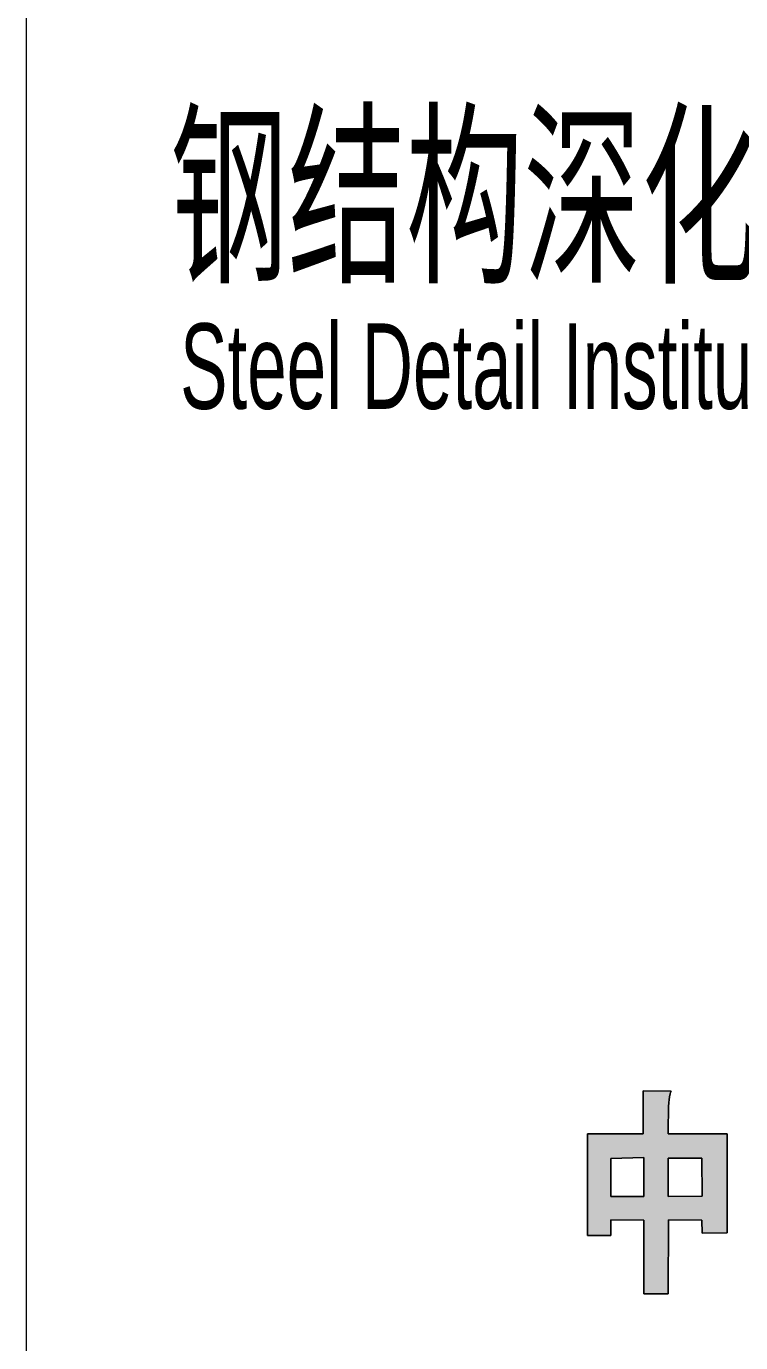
# Model space of a CAD drawing. Header units: millimetres. Extents: x 2 to 599, y 5 to 425.
# Drawn here: x 540.4 to 555.17, y 195.51 to 222.72 of the extents above; entities that cross this region are included whole.
import ezdxf

# ---------------------------------------------------------------- set-up
doc = ezdxf.new("R2010")
doc.units = ezdxf.units.MM
doc.linetypes.add('XKITLINE00', pattern=[0])
doc.layers.add('OtherObjectType', color=1, linetype='Continuous', lineweight=0)
doc.styles.add('$TD_AUDIT_GENERATED_(24B)', font='ARIAL.TTF')

# ---------------------------------------------------------------- blocks, each defined once
blk = doc.blocks.new('*A49')
at = {"layer": 'OtherObjectType'}
blk.add_hatch(color=7, dxfattribs=at).paths.add_polyline_path([(553.666, 198.533), (554.368, 198.539), (554.365, 199.322), (554.883, 199.83), (554.884, 197.78), (554.366, 197.776), (554.365, 198.045), (553.671, 198.049), (553.666, 196.519), (553.165, 196.518), (553.165, 198.046), (552.482, 198.047), (552.481, 197.726), (552, 197.729), (552.002, 199.827), (553.147, 199.831), (553.148, 200.715), (553.727, 200.711), (553.718, 200.682), (553.71, 200.653), (553.696, 200.594), (553.686, 200.534), (553.678, 200.474), (553.67, 200.383), (553.667, 199.892), (553.666, 199.831), (554.883, 199.83), (553.161, 199.336), (552.481, 199.32), (552.482, 198.532), (553.165, 198.533), (553.161, 199.336), (554.883, 199.83), (554.365, 199.322), (553.666, 199.323)], flags=17)
at = {"layer": 'OtherObjectType', "color": 7, "linetype": 'XKITLINE00', "lineweight": 0}
for p, q in [((540.4, 420.298), (540.4, 9.6)), ((553.148, 200.715), (553.147, 199.831)), ((553.147, 199.831), (553.148, 200.715)), ((553.727, 200.711), (553.148, 200.715)), ((553.148, 200.715), (553.727, 200.711)), ((553.686, 200.534), (553.696, 200.594)), ((553.696, 200.594), (553.686, 200.534)), ((553.696, 200.594), (553.71, 200.653)), ((553.71, 200.653), (553.696, 200.594)), ((553.71, 200.653), (553.718, 200.682)), ((553.718, 200.682), (553.71, 200.653)), ((553.718, 200.682), (553.727, 200.711)), ((553.727, 200.711), (553.718, 200.682)), ((553.667, 199.892), (553.67, 200.383)), ((553.67, 200.383), (553.667, 199.892)), ((553.67, 200.383), (553.678, 200.474)), ((553.678, 200.474), (553.67, 200.383)), ((553.678, 200.474), (553.686, 200.534)), ((553.686, 200.534), (553.678, 200.474)), ((552.002, 199.827), (552, 197.729)), ((552, 197.729), (552.002, 199.827)), ((553.147, 199.831), (552.002, 199.827)), ((552.002, 199.827), (553.147, 199.831)), ((553.666, 199.831), (553.667, 199.892)), ((553.667, 199.892), (553.666, 199.831)), ((554.883, 199.83), (553.666, 199.831)), ((553.666, 199.831), (554.883, 199.83)), ((554.884, 197.78), (554.883, 199.83)), ((554.883, 199.83), (554.884, 197.78)), ((552.481, 199.32), (553.161, 199.336)), ((553.161, 199.336), (552.481, 199.32)), ((552.482, 198.532), (552.481, 199.32)), ((552.481, 199.32), (552.482, 198.532)), ((553.161, 199.336), (553.165, 198.533)), ((553.165, 198.533), (553.161, 199.336)), ((553.666, 198.533), (553.666, 199.323)), ((553.666, 199.323), (554.365, 199.322)), ((554.365, 199.322), (553.666, 199.323)), ((553.666, 199.323), (553.666, 198.533)), ((554.365, 199.322), (554.368, 198.539)), ((554.368, 198.539), (554.365, 199.322)), ((553.165, 198.533), (552.482, 198.532)), ((552.482, 198.532), (553.165, 198.533)), ((554.368, 198.539), (553.666, 198.533)), ((553.666, 198.533), (554.368, 198.539)), ((552.481, 197.726), (552.482, 198.047)), ((552.482, 198.047), (552.481, 197.726)), ((552.482, 198.047), (553.165, 198.046)), ((553.165, 198.046), (552.482, 198.047)), ((553.165, 198.046), (553.165, 196.518)), ((553.165, 196.518), (553.165, 198.046)), ((553.666, 196.519), (553.671, 198.049)), ((553.671, 198.049), (553.666, 196.519)), ((553.671, 198.049), (554.365, 198.045)), ((554.365, 198.045), (553.671, 198.049)), ((554.365, 198.045), (554.366, 197.776)), ((554.366, 197.776), (554.365, 198.045)), ((552, 197.729), (552.481, 197.726)), ((552.481, 197.726), (552, 197.729)), ((554.366, 197.776), (554.884, 197.78)), ((554.884, 197.78), (554.366, 197.776)), ((553.165, 196.518), (553.666, 196.519)), ((553.666, 196.519), (553.165, 196.518))]:
    blk.add_line(p, q, dxfattribs=at)
at = {"layer": 'OtherObjectType', "color": 7, "style": '$TD_AUDIT_GENERATED_(24B)', "width": 0.595}
for s, height, p in [('钢结构深化设计单位', 3, (543.372, 217.73)), ('Steel Detail Institute', 1.76575, (543.579, 214.814))]:
    blk.add_text(s, height=height, dxfattribs=at).set_placement(p)
blk = doc.blocks.new('*A51')
at = {"layer": 'OtherObjectType'}
blk.add_hatch(color=7, dxfattribs=at).paths.add_polyline_path([(553.666, 198.533), (554.368, 198.539), (554.365, 199.322), (554.883, 199.83), (554.884, 197.78), (554.366, 197.776), (554.365, 198.045), (553.671, 198.049), (553.666, 196.519), (553.165, 196.518), (553.165, 198.046), (552.482, 198.047), (552.481, 197.726), (552, 197.729), (552.002, 199.827), (553.147, 199.831), (553.148, 200.715), (553.727, 200.711), (553.718, 200.682), (553.71, 200.653), (553.696, 200.594), (553.686, 200.534), (553.678, 200.474), (553.67, 200.383), (553.667, 199.892), (553.666, 199.831), (554.883, 199.83), (553.161, 199.336), (552.481, 199.32), (552.482, 198.532), (553.165, 198.533), (553.161, 199.336), (554.883, 199.83), (554.365, 199.322), (553.666, 199.323)], flags=17)
at = {"layer": 'OtherObjectType', "color": 7, "linetype": 'XKITLINE00', "lineweight": 0}
for p, q in [((540.4, 420.298), (540.4, 9.6)), ((553.148, 200.715), (553.147, 199.831)), ((553.147, 199.831), (553.148, 200.715)), ((553.727, 200.711), (553.148, 200.715)), ((553.148, 200.715), (553.727, 200.711)), ((553.686, 200.534), (553.696, 200.594)), ((553.696, 200.594), (553.686, 200.534)), ((553.696, 200.594), (553.71, 200.653)), ((553.71, 200.653), (553.696, 200.594)), ((553.71, 200.653), (553.718, 200.682)), ((553.718, 200.682), (553.71, 200.653)), ((553.718, 200.682), (553.727, 200.711)), ((553.727, 200.711), (553.718, 200.682)), ((553.667, 199.892), (553.67, 200.383)), ((553.67, 200.383), (553.667, 199.892)), ((553.67, 200.383), (553.678, 200.474)), ((553.678, 200.474), (553.67, 200.383)), ((553.678, 200.474), (553.686, 200.534)), ((553.686, 200.534), (553.678, 200.474)), ((552.002, 199.827), (552, 197.729)), ((552, 197.729), (552.002, 199.827)), ((553.147, 199.831), (552.002, 199.827)), ((552.002, 199.827), (553.147, 199.831)), ((553.666, 199.831), (553.667, 199.892)), ((553.667, 199.892), (553.666, 199.831)), ((554.883, 199.83), (553.666, 199.831)), ((553.666, 199.831), (554.883, 199.83)), ((554.884, 197.78), (554.883, 199.83)), ((554.883, 199.83), (554.884, 197.78)), ((552.481, 199.32), (553.161, 199.336)), ((553.161, 199.336), (552.481, 199.32)), ((552.482, 198.532), (552.481, 199.32)), ((552.481, 199.32), (552.482, 198.532)), ((553.161, 199.336), (553.165, 198.533)), ((553.165, 198.533), (553.161, 199.336)), ((553.666, 198.533), (553.666, 199.323)), ((553.666, 199.323), (554.365, 199.322)), ((554.365, 199.322), (553.666, 199.323)), ((553.666, 199.323), (553.666, 198.533)), ((554.365, 199.322), (554.368, 198.539)), ((554.368, 198.539), (554.365, 199.322)), ((553.165, 198.533), (552.482, 198.532)), ((552.482, 198.532), (553.165, 198.533)), ((554.368, 198.539), (553.666, 198.533)), ((553.666, 198.533), (554.368, 198.539)), ((552.481, 197.726), (552.482, 198.047)), ((552.482, 198.047), (552.481, 197.726)), ((552.482, 198.047), (553.165, 198.046)), ((553.165, 198.046), (552.482, 198.047)), ((553.165, 198.046), (553.165, 196.518)), ((553.165, 196.518), (553.165, 198.046)), ((553.666, 196.519), (553.671, 198.049)), ((553.671, 198.049), (553.666, 196.519)), ((553.671, 198.049), (554.365, 198.045)), ((554.365, 198.045), (553.671, 198.049)), ((554.365, 198.045), (554.366, 197.776)), ((554.366, 197.776), (554.365, 198.045)), ((552, 197.729), (552.481, 197.726)), ((552.481, 197.726), (552, 197.729)), ((554.366, 197.776), (554.884, 197.78)), ((554.884, 197.78), (554.366, 197.776)), ((553.165, 196.518), (553.666, 196.519)), ((553.666, 196.519), (553.165, 196.518))]:
    blk.add_line(p, q, dxfattribs=at)
at = {"layer": 'OtherObjectType', "color": 7, "style": '$TD_AUDIT_GENERATED_(24B)', "width": 0.595}
for s, height, p in [('钢结构深化设计单位', 3, (543.372, 217.73)), ('Steel Detail Institute', 1.76575, (543.579, 214.814))]:
    blk.add_text(s, height=height, dxfattribs=at).set_placement(p)

msp = doc.modelspace()

# ---------------------------------------------------------------- block references
at = {"lineweight": 0}
for name in ['*A49', '*A51']:
    msp.add_blockref(name, (0, 0), dxfattribs=at)

doc.saveas('drawing.dxf')
